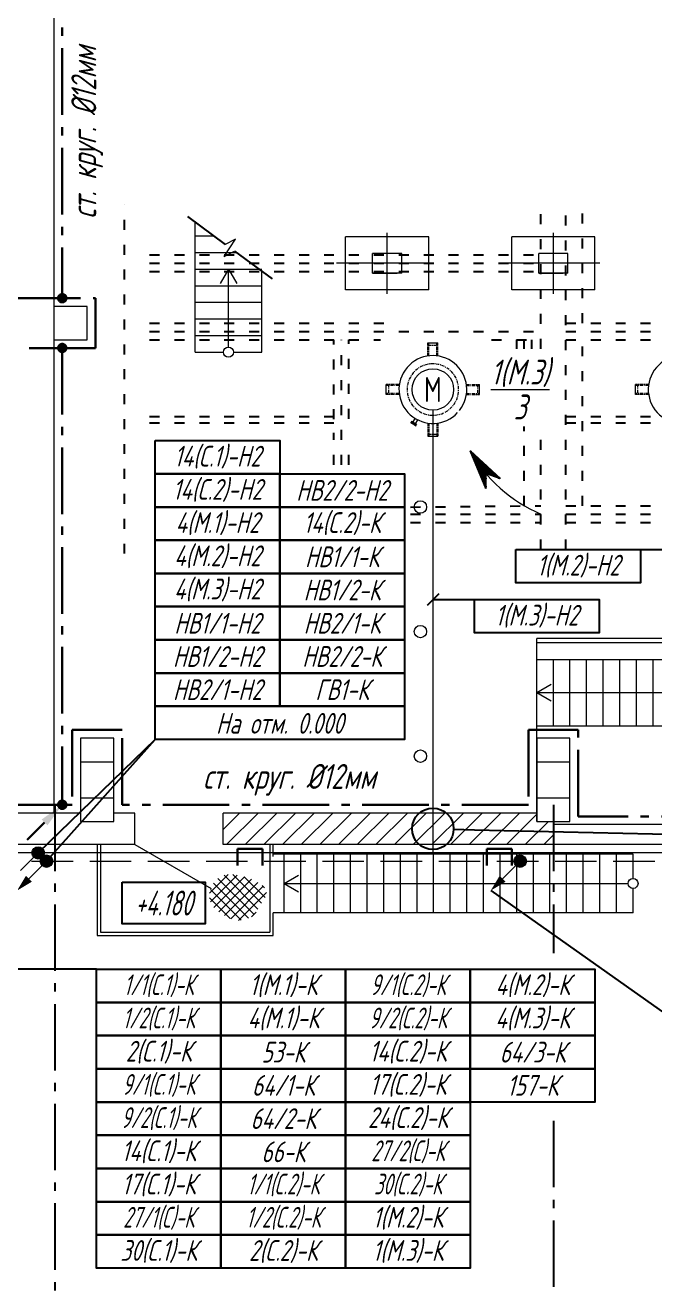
# Model space of a CAD drawing. Header units: millimetres. Extents: x -14296 to 10264, y -13087 to -5602.
# Drawn here: x -2478 to -2402.3, y -12866.1 to -12714.1 of the extents above; entities that cross this region are included whole.
import ezdxf
from ezdxf import colors
from ezdxf.entities.mleader import LeaderData, LeaderLine
from ezdxf.math import Vec2, Vec3

# ---------------------------------------------------------------- set-up
doc = ezdxf.new("R2010")
doc.units = ezdxf.units.MM
for name, pattern in [('ACAD_ISO03W100', [30, 12, -18]), ('CENTER2', [1.125, 0.75, -0.125, 0.125, -0.125]), ('gost5', [7, 5, -2, 0]), ('gost6', [12, 8, -1.5, 1, -1.5])]:
    doc.linetypes.add(name, pattern=pattern)
for name, color, linetype, lineweight in [('1', 4, 'Continuous', 15), ('Заземление (Сущ)', 6, 'gost6', 25), ('КаБель контрольный (Вновь)', 142, 'gost5', 15), ('КаБель силовой (Вновь)', 1, 'Continuous', 15), ('Линия выноска', 137, 'Continuous', 25), ('Осевая', 4, 'gost6', 25), ('Рамка тонкая', 5, 'Continuous', 25), ('Строительный', 251, 'Continuous', 13), ('Текст', 7, 'Continuous', 20), ('Технологическое', 156, 'Continuous', 18), ('ЭлектрооБорудование (Вновь)', 160, 'Continuous', 15)]:
    doc.layers.add(name, color=color, linetype=linetype, lineweight=lineweight)
for name, color, linetype in [('TX', 7, 'Continuous'), ('АР', 7, 'Continuous'), ('НОВЫЙ', 7, 'Continuous'), ('орудован', 7, 'Continuous')]:
    doc.layers.add(name, color=color, linetype=linetype)
doc.styles.add('Simplex', font='simplex.shx', dxfattribs={"width": 0.7, "oblique": 15})
doc.linetypes.add('ограждение1', pattern='A,0.25,-0.1,[133,ltypeshp.shx,S=0.1,R=0,X=-0.1,Y=0],-0.1,1', length=1.45)

# ---------------------------------------------------------------- blocks, each defined once
blk = doc.blocks.new('A$C32520DA1')
at = {"layer": 'орудован', "lineweight": -2, "ltscale": 0.3}
h = blk.add_hatch(dxfattribs=at)
h.set_pattern_fill('ANSI37', color=4, scale=0.25, angle=270, style=0)
h.set_pattern_definition([(45, (345.161, -3272.3488), (0.561266, -0.561266), []), (315, (345.161, -3272.3488), (-0.561266, -0.561266), [])])
edge = h.paths.add_edge_path()
edge.add_spline(control_points=[(2.52, -0.8), (2.28, -1.28), (1.72, -2.41), (-0.45, -2.98), (-2.14, -1.94), (-3.79, -0.67), (-3.56, 1.53), (-1.96, 2.98), (0.07, 2.73), (1.77, 2.21), (3.79, 0.92), (2.93, -0.25), (2.52, -0.8)], knot_values=[0, 0, 0, 0, 1.566566, 3.673336, 5.745346, 7.383422, 9.561681, 11.30499, 13.330467, 15.16078, 17.108533, 18.858869, 18.858869, 18.858869, 18.858869], degree=3, periodic=0)
blk = doc.blocks.new('A$C33DA0663')
at = {"color": 5}
for p, q in [((-4.54, 1.45), (-2.77, 3.22)), ((-2.77, 3.22), (-4.12, 2.85)), ((-4.54, 1.45), (-3.19, 1.81))]:
    blk.add_line(p, q, dxfattribs=at)
at = {"layer": 'АР', "color": 5}
for p, q in [((-7.85, 7.06), (-4.12, 2.85)), ((-3.19, 1.81), (0.55, -2.39))]:
    blk.add_line(p, q, dxfattribs=at)
blk = doc.blocks.new('*X471')
at = {"color": 0, "linetype": 'Continuous'}
for p, q in [((170.59, 557.86), (170.73, 558.01)), ((170.81, 557.86), (171.02, 558.07)), ((171.04, 557.86), (171.31, 558.13)), ((171.26, 557.86), (171.6, 558.2)), ((171.49, 557.87), (171.88, 558.26)), ((171.72, 557.87), (172.17, 558.32)), ((171.94, 557.87), (172.46, 558.39)), ((172.17, 557.87), (172.75, 558.45)), ((172.4, 557.87), (173.03, 558.51)), ((172.62, 557.88), (173.32, 558.57)), ((172.85, 557.88), (173.61, 558.64)), ((173.08, 557.88), (173.9, 558.7)), ((173.3, 557.88), (174.18, 558.76)), ((173.82, 558.18), (174.47, 558.83)), ((174.62, 558.75), (174.76, 558.89)), ((170.13, 557.86), (170.16, 557.88)), ((170.36, 557.86), (170.45, 557.95))]:
    blk.add_line(p, q, dxfattribs=at)
blk = doc.blocks.new('A$C54072D2E')
at = {"layer": 'НОВЫЙ', "color": 3}
for p, q in [((-1.44, 1.06), (0, 0.05)), ((3.37, 0.06), (-1.44, 1.06)), ((3.37, 0.06), (-1.42, -1.04)), ((-1.42, -1.04), (0, 0)), ((0, 0.05), (3.37, 0.06)), ((0, 0), (3.37, 0.06))]:
    blk.add_line(p, q, dxfattribs=at)
at = {"layer": 'НОВЫЙ', "color": 3, "xscale": -1, "rotation": 0.6223394794367199}
blk.add_blockref('*X471', (179.46, -555.91), dxfattribs=at)
at = {"layer": 'НОВЫЙ', "color": 3, "rotation": 180.6223394794367}
blk.add_blockref('*X471', (167.34, 559.73), dxfattribs=at)
blk = doc.blocks.new('A$C218E5FD8')
at = {"layer": 'Заземление (Сущ)', "lineweight": 30}
blk.add_hatch(color=256, dxfattribs=at).paths.add_polyline_path([(4.74, 4.24, 1), (3.74, 4.24, 1)])
blk.add_line((2.12, 2.12), (0, 0), dxfattribs=at)
blk.add_circle((4.24, 4.24), 0.5, dxfattribs=at)
blk.add_solid([(2.47, 1.77), (1.77, 2.47), (4.24, 4.24)], dxfattribs=at)
blk = doc.blocks.new('_DotBlank')
at = {"color": 0, "linetype": 'ByBlock', "lineweight": -2}
blk.add_line((-0.5, 0), (-1, 0), dxfattribs=at)
blk.add_circle((0, 0), 0.5, dxfattribs=at)

msp = doc.modelspace()

# ---------------------------------------------------------------- hatches: boundary and pattern name
at = {"layer": 'Заземление (Сущ)', "lineweight": 30}
for points in [[(-2473.05744, -12746.97393, 1), (-2474.05744, -12746.97393, 1)], [(-2473.05744, -12752.97393, 1), (-2474.05744, -12752.97393, 1)], [(-2473.05744, -12807.97393, 1), (-2474.05744, -12807.97393, 1)]]:
    msp.add_hatch(color=256, dxfattribs=at).paths.add_polyline_path(points)
at = {"layer": 'КаБель контрольный (Вновь)', "linetype": 'ByBlock'}
for points in [[(-2476.20744, -12814.77393, 1), (-2474.70744, -12814.77393, 1)], [(-2419.20744, -12814.77393, 1), (-2417.70744, -12814.77393, 1)]]:
    msp.add_hatch(color=256, dxfattribs=at).paths.add_polyline_path(points)
at = {"layer": 'КаБель силовой (Вновь)'}
msp.add_hatch(color=256, dxfattribs=at).paths.add_polyline_path([(-2477.20744, -12813.77393, 1), (-2475.70744, -12813.77393, 1)])
at = {"layer": 'Строительный'}
h = msp.add_hatch(dxfattribs=at)
h.set_pattern_fill('ANSI31', color=256, scale=0.5)
h.set_pattern_definition([(45, (-5585.6675, -13627.7531), (-1.122532, 1.122532), [])])
h.paths.add_polyline_path([(-2454.2112, -12808.97393), (-2454.2112, -12812.77393), (-2414.45744, -12812.77393), (-2414.45744, -12809.97393), (-2416.45744, -12809.97393), (-2416.45744, -12808.97393)])

# ---------------------------------------------------------------- linework, layer by layer
at = {"layer": '1', "color": 3}
msp.add_line((-2428.86814, -12742.77393), (-2440.5579, -12742.77393), dxfattribs=at)
at = {"layer": 'TX', "color": 3, "linetype": 'ACAD_ISO03W100', "ltscale": 0.1}
for p, q in [((-2466.05744, -12777.73784), (-2466.05744, -12735.72591)), ((-2415.95744, -12753.07196), (-2415.95744, -12735.72591)), ((-2412.95744, -12777.23094), (-2412.95744, -12735.81989)), ((-2410.95744, -12749.97393), (-2410.95744, -12735.81989)), ((-2463.05744, -12741.77393), (-2415.95744, -12741.77393)), ((-2463.05744, -12742.77393), (-2415.95744, -12742.77393)), ((-2463.05744, -12743.77393), (-2415.95744, -12743.77393)), ((-2463.05744, -12749.97393), (-2434.44888, -12749.97393)), ((-2412.95744, -12749.97393), (-2374.94888, -12749.97393)), ((-2463.05744, -12750.97393), (-2415.95744, -12750.97393)), ((-2463.05744, -12751.97393), (-2435.25282, -12751.97393)), ((-2440.85744, -12761.55476), (-2440.85744, -12751.97393)), ((-2439.95744, -12767.04399), (-2439.95744, -12751.97393)), ((-2439.05744, -12761.49), (-2439.05744, -12751.97393)), ((-2421.88684, -12751.97393), (-2415.95744, -12751.97393)), ((-2418.85744, -12753.07196), (-2418.85744, -12751.97393)), ((-2417.95744, -12753.07196), (-2417.95744, -12751.97393)), ((-2417.05744, -12753.07196), (-2417.05744, -12751.97393)), ((-2412.95744, -12750.97393), (-2375.78161, -12750.97393)), ((-2412.95744, -12751.97393), (-2375.75282, -12751.97393)), ((-2410.95744, -12771.97393), (-2410.95744, -12751.97393)), ((-2463.05744, -12761.21393), (-2440.85744, -12761.21393)), ((-2412.95744, -12761.21393), (-2390.519, -12761.21393)), ((-2463.05744, -12761.97393), (-2440.85744, -12761.97393)), ((-2417.95744, -12771.97393), (-2417.95744, -12762.41191)), ((-2415.95744, -12777.23094), (-2415.95744, -12762.41191)), ((-2412.95744, -12761.97393), (-2390.62233, -12761.97393)), ((-2440.85744, -12767.04399), (-2440.85744, -12763.20183)), ((-2439.05744, -12767.04399), (-2439.05744, -12764.34348)), ((-2431.65024, -12772.12393), (-2415.95744, -12771.97393)), ((-2412.95744, -12771.97393), (-2355.95744, -12771.97393)), ((-2431.63255, -12772.97393), (-2415.95744, -12772.97393)), ((-2412.95744, -12772.97393), (-2355.95744, -12772.97393)), ((-2431.63255, -12773.97393), (-2415.95744, -12773.97393)), ((-2412.95744, -12773.97393), (-2355.95744, -12773.97393))]:
    msp.add_line(p, q, dxfattribs=at)
at = {"layer": 'Заземление (Сущ)', "lineweight": 30}
for p, q in [((-2473.55744, -12692.88466), (-2473.55744, -12746.97393)), ((-2479.35744, -12746.97393), (-2469.55744, -12746.97393)), ((-2469.55744, -12746.97393), (-2469.55744, -12752.97393)), ((-2469.55744, -12752.97393), (-2479.35744, -12752.97393)), ((-2473.55744, -12752.97393), (-2473.55744, -12807.97393)), ((-2466.35744, -12798.97393), (-2472.35744, -12798.97393)), ((-2472.35744, -12798.97393), (-2472.35744, -12807.97393)), ((-2466.35744, -12807.97393), (-2466.35744, -12798.97393)), ((-2411.45744, -12798.97393), (-2417.45744, -12798.97393)), ((-2417.45744, -12798.97393), (-2417.45744, -12807.97393)), ((-2411.45744, -12809.37393), (-2411.45744, -12798.97393)), ((-2472.35744, -12807.97393), (-2480.45744, -12807.97393)), ((-2417.45744, -12807.97393), (-2466.35744, -12807.97393)), ((-2357.45744, -12809.37393), (-2411.45744, -12809.37393))]:
    msp.add_line(p, q, dxfattribs=at)
for centre in [(-2473.55744, -12746.97393), (-2473.55744, -12752.97393), (-2473.55744, -12807.97393)]:
    msp.add_circle(centre, 0.5, dxfattribs=at)
at = {"layer": 'КаБель контрольный (Вновь)'}
msp.add_line((-2603.25744, -12814.77393), (-1985.65744, -12814.77393), dxfattribs=at)
at = {"layer": 'КаБель контрольный (Вновь)', "linetype": 'ByBlock'}
for p, q in [((-2477.57876, -12816.89525), (-2475.45744, -12814.77393)), ((-2420.57876, -12816.89525), (-2418.45744, -12814.77393))]:
    msp.add_line(p, q, dxfattribs=at)
for centre in [(-2475.45744, -12814.77393), (-2418.45744, -12814.77393)]:
    msp.add_circle(centre, 0.75, dxfattribs=at)
for points in [[(-2477.2252, -12817.24881), (-2477.93231, -12816.5417), (-2478.99297, -12818.30947)], [(-2420.2252, -12817.24881), (-2420.93231, -12816.5417), (-2421.99297, -12818.30947)]]:
    msp.add_solid(points, dxfattribs=at)
at = {"layer": 'КаБель силовой (Вновь)'}
for p, q in [((-2428.95744, -12760.47393), (-2428.95744, -12813.77393)), ((-1986.65744, -12813.77393), (-2602.25744, -12813.77393)), ((-2478.57876, -12815.89525), (-2476.45744, -12813.77393))]:
    msp.add_line(p, q, dxfattribs=at)
for centre in [(-2430.45744, -12772.12393), (-2430.45744, -12787.12393), (-2430.45744, -12802.12393), (-2476.45744, -12813.77393)]:
    msp.add_circle(centre, 0.75, dxfattribs=at)
at = {"layer": 'Линия выноска'}
for p, q in [((-2403.95744, -12777.24615), (-2398.95744, -12777.24615)), ((-2428.25033, -12782.56539), (-2429.66454, -12783.97961)), ((-2428.95744, -12783.2725), (-2423.95744, -12783.2725)), ((-2462.39134, -12800.12165), (-2476.45744, -12813.77393)), ((-2475.45744, -12814.77393), (-2462.39134, -12800.12165)), ((-2421.99297, -12818.30947), (-2398.08829, -12835.22903)), ((-2469.45744, -12827.77393), (-2503.45744, -12827.77393))]:
    msp.add_line(p, q, dxfattribs=at)
at = {"layer": 'Осевая'}
for p, q in [((-2474.45744, -12807.97393), (-2474.45744, -12886.97393)), ((-2414.45744, -12807.97393), (-2414.45744, -12825.86001)), ((-2414.45744, -12846.04361), (-2414.45744, -12892.97393))]:
    msp.add_line(p, q, dxfattribs=at)
at = {"layer": 'Рамка тонкая', "lineweight": 30}
for p, q in [((-2449.45744, -12813.27393), (-2452.45744, -12813.27393)), ((-2452.45744, -12813.27393), (-2452.45744, -12815.27393)), ((-2449.45744, -12815.27393), (-2449.45744, -12813.27393)), ((-2419.45744, -12813.27393), (-2422.45744, -12813.27393)), ((-2422.45744, -12813.27393), (-2422.45744, -12815.27393)), ((-2419.45744, -12815.27393), (-2419.45744, -12813.27393))]:
    msp.add_line(p, q, dxfattribs=at)
at = {"layer": 'Рамка тонкая'}
for points in [[(-2462.39134, -12764.12165), (-2447.39134, -12764.12165), (-2447.39134, -12768.12165), (-2462.39134, -12768.12165)], [(-2462.39134, -12768.12165), (-2447.39134, -12768.12165), (-2447.39134, -12772.12165), (-2462.39134, -12772.12165)], [(-2447.39134, -12768.12165), (-2432.39134, -12768.12165), (-2432.39134, -12772.12165), (-2447.39134, -12772.12165)], [(-2462.39134, -12772.12165), (-2447.39134, -12772.12165), (-2447.39134, -12776.12165), (-2462.39134, -12776.12165)], [(-2447.39134, -12772.12165), (-2432.39134, -12772.12165), (-2432.39134, -12776.12165), (-2447.39134, -12776.12165)], [(-2462.39134, -12776.12165), (-2447.39134, -12776.12165), (-2447.39134, -12780.12165), (-2462.39134, -12780.12165)], [(-2447.39134, -12776.12165), (-2432.39134, -12776.12165), (-2432.39134, -12780.12165), (-2447.39134, -12780.12165)], [(-2418.95744, -12777.24615), (-2403.95744, -12777.24615), (-2403.95744, -12781.24615), (-2418.95744, -12781.24615)], [(-2462.39134, -12780.12165), (-2447.39134, -12780.12165), (-2447.39134, -12784.12165), (-2462.39134, -12784.12165)], [(-2447.39134, -12780.12165), (-2432.39134, -12780.12165), (-2432.39134, -12784.12165), (-2447.39134, -12784.12165)], [(-2462.39134, -12784.12165), (-2447.39134, -12784.12165), (-2447.39134, -12788.12165), (-2462.39134, -12788.12165)], [(-2447.39134, -12784.12165), (-2432.39134, -12784.12165), (-2432.39134, -12788.12165), (-2447.39134, -12788.12165)], [(-2423.95744, -12783.2725), (-2408.95744, -12783.2725), (-2408.95744, -12787.2725), (-2423.95744, -12787.2725)], [(-2462.39134, -12788.12165), (-2447.39134, -12788.12165), (-2447.39134, -12792.12165), (-2462.39134, -12792.12165)], [(-2447.39134, -12788.12165), (-2432.39134, -12788.12165), (-2432.39134, -12792.12165), (-2447.39134, -12792.12165)], [(-2462.39134, -12792.12165), (-2447.39134, -12792.12165), (-2447.39134, -12796.12165), (-2462.39134, -12796.12165)], [(-2447.39134, -12792.12165), (-2432.39134, -12792.12165), (-2432.39134, -12796.12165), (-2447.39134, -12796.12165)], [(-2462.39134, -12796.12165), (-2432.39134, -12796.12165), (-2432.39134, -12800.12165), (-2462.39134, -12800.12165)], [(-2466.36715, -12817.31555), (-2456.36715, -12817.31555), (-2456.36715, -12822.31555), (-2466.36715, -12822.31555)], [(-2469.45744, -12827.77393), (-2454.45744, -12827.77393), (-2454.45744, -12831.77393), (-2469.45744, -12831.77393)], [(-2454.45744, -12827.77393), (-2439.45744, -12827.77393), (-2439.45744, -12831.77393), (-2454.45744, -12831.77393)], [(-2439.45744, -12827.77393), (-2424.45744, -12827.77393), (-2424.45744, -12831.77393), (-2439.45744, -12831.77393)], [(-2424.45744, -12827.77393), (-2409.45744, -12827.77393), (-2409.45744, -12831.77393), (-2424.45744, -12831.77393)], [(-2469.45744, -12831.77393), (-2454.45744, -12831.77393), (-2454.45744, -12835.77393), (-2469.45744, -12835.77393)], [(-2454.45744, -12831.77393), (-2439.45744, -12831.77393), (-2439.45744, -12835.77393), (-2454.45744, -12835.77393)], [(-2439.45744, -12831.77393), (-2424.45744, -12831.77393), (-2424.45744, -12835.77393), (-2439.45744, -12835.77393)], [(-2424.45744, -12831.77393), (-2409.45744, -12831.77393), (-2409.45744, -12835.77393), (-2424.45744, -12835.77393)], [(-2469.45744, -12835.77393), (-2454.45744, -12835.77393), (-2454.45744, -12839.77393), (-2469.45744, -12839.77393)], [(-2454.45744, -12835.77393), (-2439.45744, -12835.77393), (-2439.45744, -12839.77393), (-2454.45744, -12839.77393)], [(-2439.45744, -12835.77393), (-2424.45744, -12835.77393), (-2424.45744, -12839.77393), (-2439.45744, -12839.77393)], [(-2424.45744, -12835.77393), (-2409.45744, -12835.77393), (-2409.45744, -12839.77393), (-2424.45744, -12839.77393)], [(-2469.45744, -12839.77393), (-2454.45744, -12839.77393), (-2454.45744, -12843.77393), (-2469.45744, -12843.77393)], [(-2454.45744, -12839.77393), (-2439.45744, -12839.77393), (-2439.45744, -12843.77393), (-2454.45744, -12843.77393)], [(-2439.45744, -12839.77393), (-2424.45744, -12839.77393), (-2424.45744, -12843.77393), (-2439.45744, -12843.77393)], [(-2424.45744, -12839.77393), (-2409.45744, -12839.77393), (-2409.45744, -12843.77393), (-2424.45744, -12843.77393)], [(-2469.45744, -12843.77393), (-2454.45744, -12843.77393), (-2454.45744, -12847.77393), (-2469.45744, -12847.77393)], [(-2454.45744, -12843.77393), (-2439.45744, -12843.77393), (-2439.45744, -12847.77393), (-2454.45744, -12847.77393)], [(-2439.45744, -12843.77393), (-2424.45744, -12843.77393), (-2424.45744, -12847.77393), (-2439.45744, -12847.77393)], [(-2469.45744, -12847.77393), (-2454.45744, -12847.77393), (-2454.45744, -12851.77393), (-2469.45744, -12851.77393)], [(-2454.45744, -12847.77393), (-2439.45744, -12847.77393), (-2439.45744, -12851.77393), (-2454.45744, -12851.77393)], [(-2439.45744, -12847.77393), (-2424.45744, -12847.77393), (-2424.45744, -12851.77393), (-2439.45744, -12851.77393)], [(-2469.45744, -12851.77393), (-2454.45744, -12851.77393), (-2454.45744, -12855.77393), (-2469.45744, -12855.77393)], [(-2454.45744, -12851.77393), (-2439.45744, -12851.77393), (-2439.45744, -12855.77393), (-2454.45744, -12855.77393)], [(-2439.45744, -12851.77393), (-2424.45744, -12851.77393), (-2424.45744, -12855.77393), (-2439.45744, -12855.77393)], [(-2469.45744, -12855.77393), (-2454.45744, -12855.77393), (-2454.45744, -12859.77393), (-2469.45744, -12859.77393)], [(-2454.45744, -12855.77393), (-2439.45744, -12855.77393), (-2439.45744, -12859.77393), (-2454.45744, -12859.77393)], [(-2439.45744, -12855.77393), (-2424.45744, -12855.77393), (-2424.45744, -12859.77393), (-2439.45744, -12859.77393)], [(-2469.45744, -12859.77393), (-2454.45744, -12859.77393), (-2454.45744, -12863.77393), (-2469.45744, -12863.77393)], [(-2454.45744, -12859.77393), (-2439.45744, -12859.77393), (-2439.45744, -12863.77393), (-2454.45744, -12863.77393)], [(-2439.45744, -12859.77393), (-2424.45744, -12859.77393), (-2424.45744, -12863.77393), (-2439.45744, -12863.77393)]]:
    msp.add_lwpolyline(points, close=True, dxfattribs=at)
at = {"layer": 'Строительный'}
for p, q in [((-2474.55744, -12630.97393), (-2474.55744, -12808.97393)), ((-2439.45744, -12745.97393), (-2439.45744, -12739.57393)), ((-2429.45744, -12739.57393), (-2439.45744, -12739.57393)), ((-2439.45744, -12745.97393), (-2439.45744, -12739.57393)), ((-2429.45744, -12739.57393), (-2439.45744, -12739.57393)), ((-2434.45744, -12746.43929), (-2434.45744, -12739.11055)), ((-2434.45744, -12746.43929), (-2434.45744, -12739.11055)), ((-2429.45744, -12745.97393), (-2429.45744, -12739.57393)), ((-2429.45744, -12745.97393), (-2429.45744, -12739.57393)), ((-2419.45744, -12745.97393), (-2419.45744, -12739.57393)), ((-2409.45744, -12739.57393), (-2419.45744, -12739.57393)), ((-2414.45744, -12746.43929), (-2414.45744, -12739.11055)), ((-2409.45744, -12745.97393), (-2409.45744, -12739.57393)), ((-2436.20744, -12743.97393), (-2436.20744, -12741.57393)), ((-2432.75744, -12741.57393), (-2436.20744, -12741.57393)), ((-2436.20744, -12743.97393), (-2436.20744, -12741.57393)), ((-2432.75744, -12741.57393), (-2436.20744, -12741.57393)), ((-2432.70744, -12741.57393), (-2435.65744, -12741.57393)), ((-2432.70744, -12741.57393), (-2435.65744, -12741.57393)), ((-2432.70744, -12743.97393), (-2432.70744, -12741.57393)), ((-2432.70744, -12743.97393), (-2432.70744, -12741.57393)), ((-2416.20744, -12743.97393), (-2416.20744, -12741.57393)), ((-2412.75744, -12741.57393), (-2416.20744, -12741.57393)), ((-2412.70744, -12741.57393), (-2415.65744, -12741.57393)), ((-2412.70744, -12743.97393), (-2412.70744, -12741.57393)), ((-2428.86814, -12742.77393), (-2440.5579, -12742.77393)), ((-2408.86814, -12742.77393), (-2420.5579, -12742.77393)), ((-2436.20744, -12743.97393), (-2433.25744, -12743.97393)), ((-2436.20744, -12743.97393), (-2433.25744, -12743.97393)), ((-2432.70744, -12743.97393), (-2436.15744, -12743.97393)), ((-2432.70744, -12743.97393), (-2436.15744, -12743.97393)), ((-2416.20744, -12743.97393), (-2413.25744, -12743.97393)), ((-2412.70744, -12743.97393), (-2416.15744, -12743.97393)), ((-2429.45744, -12745.97393), (-2439.45744, -12745.97393)), ((-2429.45744, -12745.97393), (-2439.45744, -12745.97393)), ((-2409.45744, -12745.97393), (-2419.45744, -12745.97393)), ((-2470.55744, -12747.97393), (-2474.55744, -12747.97393)), ((-2474.55744, -12747.97393), (-2474.55744, -12751.97393)), ((-2470.55744, -12751.97393), (-2470.55744, -12747.97393)), ((-2474.55744, -12751.97393), (-2470.55744, -12751.97393)), ((-2416.45744, -12794.47393), (-2414.72538, -12793.47393)), ((-2416.45744, -12794.47393), (-2414.72538, -12795.47393)), ((-2468.96493, -12812.77393), (-2468.96493, -12823.33177)), ((-2464.8112, -12812.77393), (-2455.63133, -12818.07393)), ((-2448.56919, -12812.77393), (-2448.56919, -12823.33177)), ((-2448.16919, -12814.20835), (-2448.16919, -12812.77393)), ((-2404.86493, -12813.90835), (-2448.16919, -12813.90835)), ((-2446.86493, -12820.98943), (-2446.86493, -12813.90835)), ((-2444.86493, -12820.98943), (-2444.86493, -12813.90835)), ((-2442.86493, -12820.98943), (-2442.86493, -12813.90835)), ((-2440.86493, -12820.98943), (-2440.86493, -12813.90835)), ((-2438.86493, -12820.98943), (-2438.86493, -12813.90835)), ((-2436.86493, -12820.98943), (-2436.86493, -12813.90835)), ((-2434.86493, -12820.98943), (-2434.86493, -12813.90835)), ((-2432.86493, -12820.98943), (-2432.86493, -12813.90835)), ((-2430.86493, -12820.98943), (-2430.86493, -12813.90835)), ((-2428.86493, -12820.98943), (-2428.86493, -12813.90835)), ((-2426.86493, -12820.98943), (-2426.86493, -12813.90835)), ((-2424.86493, -12820.98943), (-2424.86493, -12813.90835)), ((-2422.86493, -12820.98943), (-2422.86493, -12813.90835)), ((-2420.86493, -12820.98943), (-2420.86493, -12813.90835)), ((-2418.86493, -12820.98943), (-2418.86493, -12813.90835)), ((-2416.86493, -12820.98943), (-2416.86493, -12813.90835)), ((-2414.86493, -12820.98943), (-2414.86493, -12813.90835)), ((-2412.86493, -12820.98943), (-2412.86493, -12813.90835)), ((-2410.86493, -12820.98943), (-2410.86493, -12813.90835)), ((-2408.86493, -12820.98943), (-2408.86493, -12813.90835)), ((-2406.86493, -12820.98943), (-2406.86493, -12813.90835)), ((-2404.86493, -12816.84889), (-2404.86493, -12813.90835)), ((-2446.86493, -12817.44889), (-2445.13288, -12816.44889)), ((-2446.86493, -12817.44889), (-2445.13288, -12818.44889)), ((-2404.86493, -12820.98943), (-2404.86493, -12818.04889)), ((-2404.86493, -12820.98943), (-2448.16919, -12820.98943)), ((-2468.96493, -12823.33177), (-2448.56919, -12823.33177))]:
    msp.add_line(p, q, dxfattribs=at)
at = {"layer": 'Строительный', "ltscale": 0.3}
for p, q in [((-2457.55744, -12753.47393), (-2457.55744, -12737.83869)), ((-2457.55744, -12739.47393), (-2455.3395, -12739.47393)), ((-2457.55744, -12741.47393), (-2452.62683, -12741.47393)), ((-2457.55744, -12743.47393), (-2449.55744, -12743.47393)), ((-2453.55744, -12743.47393), (-2454.55744, -12745.20598)), ((-2453.55744, -12752.87393), (-2453.55744, -12743.47393)), ((-2453.55744, -12743.47393), (-2452.55744, -12745.20598)), ((-2449.55744, -12753.47393), (-2449.55744, -12743.73693)), ((-2457.55744, -12745.47393), (-2449.55744, -12745.47393)), ((-2457.55744, -12747.47393), (-2449.55744, -12747.47393)), ((-2457.55744, -12749.47393), (-2449.55744, -12749.47393)), ((-2457.55744, -12751.47393), (-2449.55744, -12751.47393)), ((-2457.55744, -12753.47393), (-2454.15744, -12753.47393)), ((-2457.55744, -12753.47393), (-2454.15744, -12753.47393)), ((-2452.95744, -12753.47393), (-2449.55744, -12753.47393)), ((-2452.95744, -12753.47393), (-2449.55744, -12753.47393)), ((-2292.45744, -12787.97393), (-2416.45744, -12787.97393))]:
    msp.add_line(p, q, dxfattribs=at)
at = {"layer": 'Строительный', "ltscale": 100}
for p, q in [((-2416.45744, -12809.97393), (-2416.45744, -12787.97393)), ((-2416.45744, -12790.47393), (-2372.45744, -12790.47393)), ((-2416.45744, -12798.47393), (-2416.45744, -12790.47393)), ((-2414.45744, -12798.47393), (-2414.45744, -12790.47393)), ((-2412.45744, -12798.47393), (-2412.45744, -12790.47393)), ((-2410.45744, -12798.47393), (-2410.45744, -12790.47393)), ((-2408.45744, -12798.47393), (-2408.45744, -12790.47393)), ((-2406.45744, -12798.47393), (-2406.45744, -12790.47393)), ((-2404.45744, -12798.47393), (-2404.45744, -12790.47393)), ((-2402.45744, -12798.47393), (-2402.45744, -12790.47393)), ((-2416.45744, -12794.47393), (-2375.05744, -12794.47393)), ((-2416.45744, -12798.47393), (-2372.45744, -12798.47393)), ((-2467.35744, -12799.97393), (-2471.35744, -12799.97393)), ((-2471.35744, -12799.97393), (-2471.35744, -12809.97393)), ((-2467.35744, -12809.97393), (-2467.35744, -12799.97393)), ((-2412.45744, -12799.97393), (-2416.45744, -12799.97393)), ((-2416.45744, -12799.97393), (-2416.45744, -12809.97393)), ((-2412.45744, -12809.97393), (-2412.45744, -12799.97393)), ((-2471.35744, -12802.79976), (-2467.35744, -12802.79976)), ((-2416.45744, -12802.79976), (-2412.45744, -12802.79976)), ((-2471.35744, -12807.1481), (-2467.35744, -12807.1481)), ((-2416.45744, -12807.1481), (-2412.45744, -12807.1481)), ((-2471.35744, -12808.97393), (-2481.45744, -12808.97393)), ((-2471.35744, -12809.97393), (-2467.35744, -12809.97393)), ((-2464.8112, -12808.97393), (-2467.35744, -12808.97393)), ((-2464.8112, -12812.77393), (-2464.8112, -12808.97393)), ((-2416.45744, -12808.97393), (-2454.2112, -12808.97393)), ((-2454.2112, -12812.77393), (-2454.2112, -12808.97393)), ((-2416.45744, -12809.97393), (-2412.45744, -12809.97393)), ((-2294.45744, -12810.37393), (-2414.45744, -12810.37393)), ((-2464.8112, -12812.77393), (-2485.45744, -12812.77393)), ((-2284.75744, -12812.77393), (-2454.2112, -12812.77393)), ((-2446.86493, -12817.44889), (-2405.46493, -12817.44889))]:
    msp.add_line(p, q, dxfattribs=at)
at = {"layer": 'Строительный', "linetype": 'ограждение1', "ltscale": 3}
for p, q in [((-2292.95744, -12788.47393), (-2416.45744, -12788.47393)), ((-2469.36493, -12812.77393), (-2469.36493, -12823.73177)), ((-2448.16919, -12823.73177), (-2448.16919, -12820.98943)), ((-2469.36493, -12823.73177), (-2448.16919, -12823.73177))]:
    msp.add_line(p, q, dxfattribs=at)
at = {"layer": 'Строительный', "ltscale": 0.3}
msp.add_circle((-2453.55744, -12753.47393), 0.6, dxfattribs=at)
at = {"layer": 'Строительный'}
msp.add_circle((-2404.86493, -12817.44889), 0.6, dxfattribs=at)
at = {"layer": 'Текст', "color": 3}
msp.add_arc((-2409.15556, -12756.86459), 17.48646, 208.977356, 247.1089776, dxfattribs=at)
at = {"layer": 'Технологическое', "linetype": 'CENTER2', "ltscale": 0.5}
for p, q in [((-2429.55744, -12753.93829), (-2429.55744, -12752.36393)), ((-2429.43244, -12753.93829), (-2429.43244, -12752.36393)), ((-2428.48244, -12753.93829), (-2428.48244, -12752.36393)), ((-2428.35744, -12753.93829), (-2428.35744, -12752.36393)), ((-2429.55744, -12752.61393), (-2428.35744, -12752.61393)), ((-2432.99308, -12757.37393), (-2434.56744, -12757.37393)), ((-2433.00969, -12757.49893), (-2434.56744, -12757.49893)), ((-2433.00969, -12758.44893), (-2434.56744, -12758.44893)), ((-2434.31744, -12757.37393), (-2434.31744, -12758.57393)), ((-2424.92179, -12757.37393), (-2423.34744, -12757.37393)), ((-2424.90518, -12757.49893), (-2423.34744, -12757.49893)), ((-2424.90518, -12758.44893), (-2423.34744, -12758.44893)), ((-2423.59744, -12757.37393), (-2423.59744, -12758.57393)), ((-2402.99308, -12757.37393), (-2404.56744, -12757.37393)), ((-2403.00969, -12757.49893), (-2404.56744, -12757.49893)), ((-2403.00969, -12758.44893), (-2404.56744, -12758.44893)), ((-2404.31744, -12757.37393), (-2404.31744, -12758.57393)), ((-2432.99308, -12758.57393), (-2434.56744, -12758.57393)), ((-2424.92179, -12758.57393), (-2423.34744, -12758.57393)), ((-2402.99308, -12758.57393), (-2404.56744, -12758.57393)), ((-2429.55744, -12762.00957), (-2429.55744, -12763.58393)), ((-2429.43244, -12762.00957), (-2429.43244, -12763.58393)), ((-2428.48244, -12762.00957), (-2428.48244, -12763.58393)), ((-2428.35744, -12762.00957), (-2428.35744, -12763.58393)), ((-2429.55744, -12763.33393), (-2428.35744, -12763.33393))]:
    msp.add_line(p, q, dxfattribs=at)
at = {"layer": 'Технологическое'}
for p, q in [((-2429.55744, -12752.36393), (-2428.35744, -12752.36393)), ((-2434.56744, -12758.57393), (-2434.56744, -12757.37393)), ((-2423.34744, -12758.57393), (-2423.34744, -12757.37393)), ((-2404.56744, -12758.57393), (-2404.56744, -12757.37393)), ((-2431.36057, -12761.93626), (-2431.08343, -12761.45625)), ((-2431.6207, -12761.97083), (-2431.5867, -12761.91194)), ((-2431.6207, -12761.97083), (-2431.22233, -12762.20083)), ((-2430.96316, -12762.27194), (-2431.5867, -12761.91194)), ((-2431.5407, -12761.83226), (-2431.5747, -12761.89115)), ((-2430.95116, -12762.25115), (-2431.5747, -12761.89115)), ((-2430.91716, -12762.19226), (-2431.5407, -12761.83226)), ((-2431.48463, -12761.94315), (-2431.48024, -12761.95954)), ((-2431.05762, -12762.20354), (-2431.48024, -12761.95954)), ((-2431.46372, -12761.98294), (-2431.45772, -12761.97254)), ((-2431.39283, -12761.99615), (-2431.45172, -12761.96215)), ((-2431.22233, -12762.20083), (-2430.99716, -12762.33083)), ((-2431.13303, -12762.14615), (-2431.07414, -12762.18015)), ((-2430.82118, -12761.61003), (-2431.09729, -12762.08826)), ((-2431.08614, -12762.20094), (-2431.08014, -12762.19054)), ((-2431.04123, -12762.19915), (-2431.05762, -12762.20354)), ((-2430.99716, -12762.33083), (-2430.96316, -12762.27194)), ((-2430.91716, -12762.19226), (-2430.95116, -12762.25115)), ((-2429.55744, -12763.58393), (-2428.35744, -12763.58393))]:
    msp.add_line(p, q, dxfattribs=at)
for centre in [(-2428.95744, -12757.97393), (-2398.95744, -12757.97393)]:
    msp.add_arc(centre, 4.08, 322.0237073, 316.9404986, dxfattribs=at)
at = {"layer": 'Технологическое', "linetype": 'CENTER2', "ltscale": 0.5}
msp.add_arc((-2428.95744, -12757.97393), 3.1, 298.3635108, 296.0257468, dxfattribs=at)
at = {"layer": 'ЭлектрооБорудование (Вновь)'}
msp.add_circle((-2428.95744, -12757.97393), 2.5, dxfattribs=at)

# ---------------------------------------------------------------- block references
at = {"layer": 'НОВЫЙ', "color": 4, "xscale": -1, "rotation": 305.3648190244631}
msp.add_blockref('A$C54072D2E', (-2422.56501, -12768.13216), dxfattribs=at)
at = {"layer": 'Строительный', "rotation": 11.96584887003333}
msp.add_blockref('A$C33DA0663', (-2449.3369, -12742.43121), dxfattribs=at)
at = {"layer": 'Строительный'}
for name, p in [('A$C218E5FD8', (-2477.80004, -12812.21657)), ('A$C32520DA1', (-2452.2447, -12819.19567))]:
    msp.add_blockref(name, p, dxfattribs=at)

# ---------------------------------------------------------------- texts
at = {"layer": 'Текст', "insert": (-2470.55744, -12727.02939), "char_height": 3, "width": 43.7026451, "attachment_point": 5, "rotation": 90, "style": 'Simplex'}
msp.add_mtext('ст. круг. %%C12мм', dxfattribs=at)
at = {"layer": 'Текст', "attachment_point": 5, "style": 'Simplex'}
for s, insert, char_height, width in [('\\A1;{\\W0.7;\\S1(М.3)/3;}', (-2418.45744, -12757.97393), 3, 4.9055162), ('14(С.1)-Н2', (-2454.89134, -12766.12165), 2.5, 15), ('14(С.2)-Н2', (-2454.89134, -12770.12165), 2.5, 15), ('НВ2/2-Н2', (-2439.89134, -12770.12165), 2.5, 15), ('4(М.1)-Н2', (-2454.89134, -12774.12165), 2.5, 15), ('14(С.2)-К', (-2439.89134, -12774.12165), 2.5, 15), ('4(М.2)-Н2', (-2454.89134, -12778.12165), 2.5, 15), ('НВ1/1-К', (-2439.89134, -12778.12165), 2.5, 15), ('{\\W0.7;1(М.2)-Н2}', (-2411.45744, -12779.24615), 2.5, 15), ('{\\Q15;\\W0.7;4(М.3)-Н2}', (-2454.89134, -12782.12165), 2.5, 15), ('НВ1/2-К', (-2439.89134, -12782.12165), 2.5, 15), ('{\\W0.7;1(М.3)-Н2}', (-2416.45744, -12785.2725), 2.5, 15), ('НВ1/1-Н2', (-2454.89134, -12786.12165), 2.5, 15), ('НВ2/1-К', (-2439.89134, -12786.12165), 2.5, 15), ('НВ1/2-Н2', (-2454.89134, -12790.12165), 2.5, 15), ('НВ2/2-К', (-2439.89134, -12790.12165), 2.5, 15), ('НВ2/1-Н2', (-2454.89134, -12794.12165), 2.5, 15), ('ГВ1-К', (-2439.89134, -12794.12165), 2.5, 15), ('На отм. 0.000', (-2447.39134, -12798.1705), 2.5, 30), ('ст. круг. %%C12мм', (-2446.23564, -12804.97393), 3, 43.7026451), ('{\\W0.6;+4.180}', (-2461.36715, -12819.81555), 3, 10), ('{\\W0.6;1/1(С.1)-К}', (-2461.95744, -12829.77393), 2.5, 15), ('{\\W0.7;1(М.1)-К}', (-2446.95744, -12829.77393), 2.5, 15), ('{\\W0.6;9/1(С.2)-К}', (-2431.95744, -12829.77393), 2.5, 15), ('{\\W0.7;4(М.2)-К}', (-2416.95744, -12829.77393), 2.5, 15), ('{\\W0.6;1/2(С.1)-К}', (-2461.95744, -12833.77393), 2.5, 15), ('{\\W0.7;4(М.1)-К}', (-2446.95744, -12833.77393), 2.5, 15), ('{\\W0.6;9/2(С.2)-К}', (-2431.95744, -12833.77393), 2.5, 15), ('{\\W0.7;4(М.3)-К}', (-2416.95744, -12833.77393), 2.5, 15), ('2(С.1)-К', (-2461.95744, -12837.77393), 2.5, 15), ('{\\W0.7;53-К}', (-2446.95744, -12837.77393), 2.5, 15), ('14(С.2)-К', (-2431.95744, -12837.77393), 2.5, 15), ('{\\W0.7;64/3-К}', (-2416.95744, -12837.77393), 2.5, 15), ('{\\W0.6;9/1(С.1)-К}', (-2461.95744, -12841.77393), 2.5, 15), ('{\\W0.7;64/1-К}', (-2446.95744, -12841.77393), 2.5, 15), ('17(С.2)-К', (-2431.95744, -12841.77393), 2.5, 15), ('{\\W0.7;157-К}', (-2416.95744, -12841.77393), 2.5, 15), ('{\\W0.6;9/2(С.1)-К}', (-2461.95744, -12845.77393), 2.5, 15), ('{\\W0.7;64/2-К}', (-2446.95744, -12845.77393), 2.5, 15), ('24(С.2)-К', (-2431.95744, -12845.77393), 2.5, 15), ('14(С.1)-К', (-2461.95744, -12849.77393), 2.5, 15), ('{\\W0.6;27/2(С)-К}', (-2431.95744, -12849.77393), 2.5, 15), ('{\\W0.7;66-К}', (-2446.95744, -12849.77393), 2.5, 15), ('17(С.1)-К', (-2461.95744, -12853.77393), 2.5, 15), ('{\\W0.6;1/1(С.2)-К}', (-2446.95744, -12853.77393), 2.5, 15), ('{\\W0.6;30(С.2)-К}', (-2431.95744, -12853.77393), 2.5, 15), ('{\\W0.6;27/1(С)-К}', (-2461.95744, -12857.77393), 2.5, 15), ('{\\W0.6;1/2(С.2)-К}', (-2446.95744, -12857.77393), 2.5, 15), ('{\\W0.7;1(М.2)-К}', (-2431.95744, -12857.77393), 2.5, 15), ('30(С.1)-К', (-2461.95744, -12861.77393), 2.5, 15), ('2(С.2)-К', (-2446.95744, -12861.77393), 2.5, 15), ('{\\W0.7;1(М.3)-К}', (-2431.95744, -12861.77393), 2.5, 15)]:
    msp.add_mtext(s, dxfattribs=dict(at, insert=insert, char_height=char_height, width=width))
at = {"layer": 'ЭлектрооБорудование (Вновь)', "insert": (-2428.95744, -12757.97393), "char_height": 3, "width": 6.7817159, "attachment_point": 5, "style": 'Simplex'}
msp.add_mtext('{\\Q0;М}', dxfattribs=at)

# ---------------------------------------------------------------- leaders
at = {"layer": 'Линия выноска'}
ml = msp.add_multileader_mtext('Standard', dxfattribs=at)
ml.set_content('Кабельные проходы\\P(типовая серия 3.402-24)', color=2, style='Simplex')
ml.set_leader_properties()
ml.set_arrow_properties(name='DOTBLANK')
ml.build(insert=Vec2(0, 0))
ml.multileader.update_dxf_attribs({"text_left_attachment_type": 6, "text_right_attachment_type": 6, "dogleg_length": 1, "arrow_head_size": 5})
ctx = ml.context
ctx.base_point, ctx.char_height, ctx.arrow_head_size, ctx.plane_origin = Vec3(-2390.59848, -12729.72308), 3, 5, Vec3(-2442.32072, -12660.6893)
ctx.left_attachment, ctx.right_attachment, ctx.text_align_type = 6, 6, 1
notes = []
notes.append((ctx, [(1, (1, 1, 0), (-2391.59848, -12729.72308), (1, 0), 1, [(2, [(-2428.95744, -12810.87393), (-2398.95744, -12811.57393), (-2369.45744, -12811.57393)], 0, [])])]))
ctx.mtext.insert, ctx.mtext.alignment, ctx.mtext.flow_direction = Vec3(-2366.18053, -12725.72308), 2, 5
for ctx, leaders in notes:
    for number, flags, end, landing, length, lines in leaders:
        leader = LeaderData()
        leader.index, (leader.has_last_leader_line, leader.has_dogleg_vector, leader.attachment_direction) = number, flags
        leader.last_leader_point, leader.dogleg_vector, leader.dogleg_length = Vec3(end), Vec3(landing), length
        for number, points, colour, breaks in lines:
            line = LeaderLine()
            line.index, line.vertices, line.color, line.breaks = number, Vec3.list(points), colors.encode_raw_color(colour), breaks
            leader.lines.append(line)
        ctx.leaders.append(leader)

doc.saveas('drawing.dxf')
